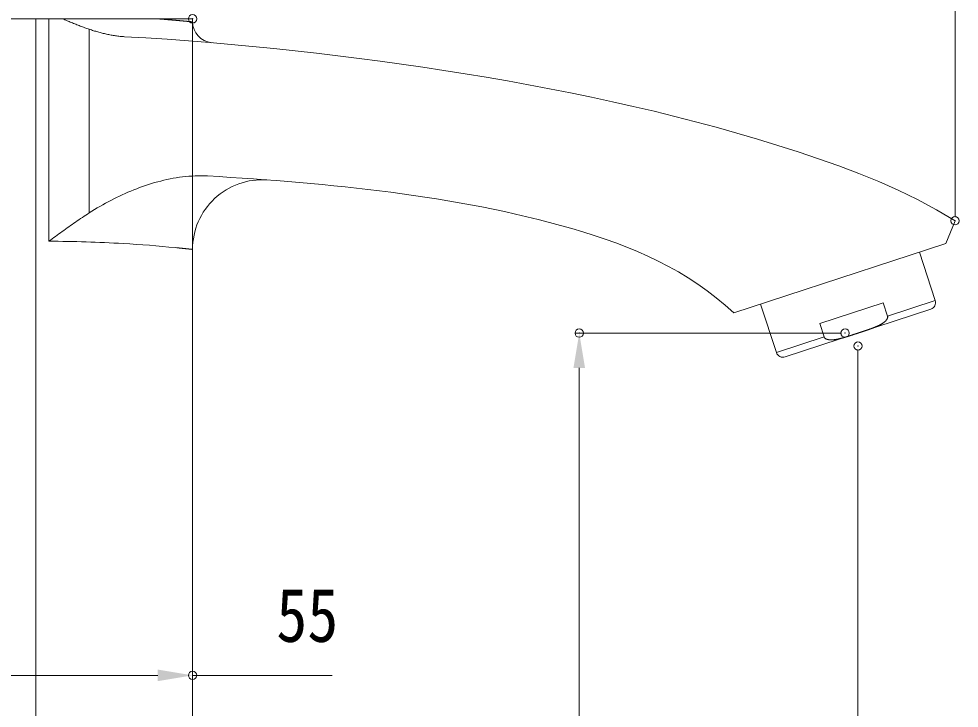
# Model space of a CAD drawing. Units: millimetres, scale not verified. Extents: x -426 to 426, y -295 to 295.
# Drawn here: x -121.5 to 13.6, y 98.6 to 197.5 of the extents above; entities that cross this region are included whole.
import ezdxf
from ezdxf.enums import TextEntityAlignment as Align

# ---------------------------------------------------------------- set-up
doc = ezdxf.new("R2010")
doc.units = ezdxf.units.MM
doc.header["$LTSCALE"] = 3
doc.header["$PDMODE"] = 32
doc.header["$PDSIZE"] = 1.2
doc.layers.add('0-0_0', color=7, linetype='Continuous', lineweight=18)
doc.layers.add('0-B_02___PRT_ALL_AXES', color=7, linetype='Continuous', lineweight=18)
doc.styles.add('ＭＳ ゴシック', font='')
doc.styles.get('ＭＳ ゴシック').set_extended_font_data('MS Gothic')

msp = doc.modelspace()

# ---------------------------------------------------------------- linework, layer by layer
at = {"layer": '0-0_0', "color": 4}
for p, q in [((12.975, 169.057), (12.975, 282.632)), ((-96.519, 197.038), (-96.519, 102.796)), ((-3.316, 152.427), (-41.487, 152.427)), ((-0.959, 150.069), (-0.959, -31.597)), ((-40.987, -61.462), (-40.987, 147.427)), ((-146.519, 103.296), (-101.519, 103.296)), ((-96.519, 103.296), (-76.45, 103.296))]:
    msp.add_line(p, q, dxfattribs=at)
at = {"layer": '0-0_0'}
for p, q in [((-151.519, 197.538), (-96.519, 197.538)), ((-119.019, 197.538), (-119.019, -66.462)), ((-117.174, 197.538), (-117.174, 165.606)), ((-96.519, 197.538), (-96.519, 197.104)), ((-111.359, 169.673), (-111.359, 196.037)), ((-103.225, 194.795), (-106.292, 194.971)), ((-94.805, 174.997), (-94.354, 174.977)), ((12.975, 168.557), (11.674, 165.308)), ((11.674, 165.308), (-18.769, 155.317)), ((-96.519, 164.439), (-96.519, -66.462)), ((2.662, 156.773), (-6.451, 153.781)), ((2.662, 156.773), (3.286, 154.872)), ((3.286, 154.872), (10.131, 157.119)), ((9.492, 155.857), (-11.411, 148.996)), ((-6.451, 153.781), (-5.828, 151.881)), ((-12.673, 149.635), (-5.828, 151.881))]:
    msp.add_line(p, q, dxfattribs=at)
for points in [[(-111.359, 196.037), (-111.521, 196.093), (-111.683, 196.149), (-111.844, 196.206), (-112.005, 196.264), (-112.166, 196.322), (-112.326, 196.381), (-112.486, 196.441), (-112.646, 196.502), (-112.806, 196.563), (-112.965, 196.625), (-113.125, 196.687), (-113.284, 196.75), (-113.443, 196.814), (-113.601, 196.878), (-113.76, 196.942), (-113.918, 197.007), (-114.076, 197.072), (-114.234, 197.138), (-114.392, 197.204), (-114.55, 197.27), (-114.707, 197.337), (-114.865, 197.404), (-115.022, 197.471), (-115.179, 197.538)], [(-100.271, 197.436), (-100.319, 197.44), (-100.367, 197.444), (-100.415, 197.448), (-100.463, 197.452), (-100.511, 197.456), (-100.56, 197.46), (-100.608, 197.464), (-100.656, 197.468), (-100.704, 197.472), (-100.752, 197.476), (-100.8, 197.48), (-100.848, 197.484), (-100.896, 197.488), (-100.945, 197.492), (-100.993, 197.495), (-101.041, 197.499), (-101.089, 197.503), (-101.137, 197.507), (-101.185, 197.511), (-101.233, 197.515), (-101.282, 197.519), (-101.33, 197.523), (-101.378, 197.527), (-101.426, 197.53), (-101.474, 197.534), (-101.522, 197.538)], [(-98.394, 197.275), (-98.442, 197.279), (-98.49, 197.284), (-98.539, 197.288), (-98.587, 197.292), (-98.635, 197.296), (-98.683, 197.3), (-98.731, 197.305), (-98.779, 197.309), (-98.827, 197.313), (-98.875, 197.317), (-98.923, 197.321), (-98.972, 197.326), (-99.02, 197.33), (-99.068, 197.334), (-99.116, 197.338), (-99.164, 197.342), (-99.212, 197.346), (-99.26, 197.351), (-99.308, 197.355), (-99.356, 197.359), (-99.405, 197.363), (-99.453, 197.367), (-99.501, 197.371), (-99.549, 197.375), (-99.597, 197.379), (-99.645, 197.383), (-99.693, 197.388), (-99.741, 197.392), (-99.79, 197.396), (-99.838, 197.4), (-99.886, 197.404), (-99.934, 197.408), (-99.982, 197.412), (-100.03, 197.416), (-100.078, 197.42), (-100.126, 197.424), (-100.175, 197.428), (-100.223, 197.432), (-100.271, 197.436)], [(-96.519, 197.104), (-96.567, 197.107), (-96.615, 197.113), (-96.663, 197.118), (-96.711, 197.122), (-96.759, 197.126), (-96.807, 197.131), (-96.855, 197.135), (-96.903, 197.14), (-96.951, 197.144), (-97, 197.149), (-97.048, 197.153), (-97.096, 197.157), (-97.144, 197.162), (-97.192, 197.166), (-97.24, 197.171), (-97.288, 197.175), (-97.336, 197.18), (-97.384, 197.184), (-97.432, 197.188), (-97.48, 197.193), (-97.528, 197.197), (-97.577, 197.202), (-97.625, 197.206), (-97.673, 197.21), (-97.721, 197.215), (-97.769, 197.219), (-97.817, 197.223), (-97.865, 197.228), (-97.913, 197.232), (-97.961, 197.236), (-98.009, 197.241), (-98.058, 197.245), (-98.106, 197.249), (-98.154, 197.254), (-98.202, 197.258), (-98.25, 197.262), (-98.298, 197.266), (-98.346, 197.271), (-98.394, 197.275)], [(-106.292, 194.971), (-106.454, 194.981), (-106.616, 194.993), (-106.777, 195.006), (-106.939, 195.022), (-107.1, 195.039), (-107.261, 195.058), (-107.422, 195.079), (-107.583, 195.101), (-107.744, 195.125), (-107.904, 195.151), (-108.064, 195.178), (-108.224, 195.206), (-108.384, 195.236), (-108.543, 195.268), (-108.703, 195.301), (-108.861, 195.335), (-109.02, 195.37), (-109.178, 195.407), (-109.336, 195.445), (-109.493, 195.484), (-109.651, 195.524), (-109.808, 195.565), (-109.964, 195.608), (-110.121, 195.651), (-110.277, 195.696), (-110.432, 195.742), (-110.588, 195.788), (-110.743, 195.836), (-110.897, 195.885), (-111.052, 195.935), (-111.206, 195.985), (-111.359, 196.037)], [(12.975, 168.557), (10.313, 170.129), (7.595, 171.581), (4.828, 172.927), (2.018, 174.177), (-0.829, 175.341), (-3.706, 176.432), (-6.608, 177.46), (-9.528, 178.436), (-12.46, 179.372), (-15.401, 180.271), (-18.352, 181.135), (-21.312, 181.965), (-24.281, 182.761), (-27.257, 183.526), (-30.241, 184.26), (-33.233, 184.963), (-36.231, 185.638), (-39.236, 186.285), (-42.247, 186.906), (-45.264, 187.5), (-48.286, 188.07), (-51.313, 188.616), (-54.345, 189.14), (-57.381, 189.642), (-60.42, 190.123), (-63.463, 190.586), (-66.509, 191.029), (-69.558, 191.454), (-72.61, 191.859), (-75.664, 192.245), (-78.72, 192.611), (-81.778, 192.957), (-84.838, 193.283), (-87.899, 193.588), (-90.962, 193.872), (-94.027, 194.136), (-97.092, 194.377), (-100.158, 194.597), (-103.225, 194.795)], [(-111.359, 169.673), (-110.978, 169.914), (-110.594, 170.151), (-110.207, 170.383), (-109.818, 170.611), (-109.426, 170.834), (-109.031, 171.053), (-108.634, 171.267), (-108.235, 171.477), (-107.834, 171.682), (-107.43, 171.883), (-107.024, 172.079), (-106.616, 172.271), (-106.206, 172.457), (-105.794, 172.638), (-105.379, 172.815), (-104.962, 172.985), (-104.542, 173.151), (-104.12, 173.311), (-103.695, 173.465), (-103.267, 173.613), (-102.836, 173.755), (-102.403, 173.891), (-101.967, 174.02), (-101.529, 174.142), (-101.089, 174.258), (-100.647, 174.366), (-100.203, 174.466), (-99.758, 174.559), (-99.311, 174.644), (-98.863, 174.72), (-98.414, 174.789), (-97.964, 174.848), (-97.513, 174.898), (-97.062, 174.939), (-96.611, 174.971), (-96.159, 174.992), (-95.707, 175.004), (-95.256, 175.006), (-94.805, 174.997)], [(-79.541, 173.89), (-81.186, 174.036), (-82.83, 174.176), (-84.475, 174.31), (-86.121, 174.437), (-87.766, 174.558), (-89.413, 174.673), (-91.059, 174.781), (-92.707, 174.882), (-94.354, 174.977)], [(-18.769, 155.317), (-20.036, 156.419), (-21.324, 157.474), (-22.636, 158.481), (-23.974, 159.438), (-25.341, 160.345), (-26.741, 161.2), (-28.171, 162.005), (-29.632, 162.762), (-31.119, 163.474), (-32.63, 164.144), (-34.163, 164.774), (-35.714, 165.368), (-37.282, 165.928), (-38.864, 166.456), (-40.457, 166.956), (-42.058, 167.431), (-43.665, 167.883), (-45.276, 168.315), (-46.889, 168.728), (-48.505, 169.122), (-50.123, 169.499), (-51.743, 169.859), (-53.366, 170.202), (-54.991, 170.529), (-56.617, 170.841), (-58.246, 171.137), (-59.876, 171.42), (-61.508, 171.688), (-63.141, 171.943), (-64.776, 172.186), (-66.413, 172.416), (-68.05, 172.635), (-69.689, 172.843), (-71.329, 173.04), (-72.97, 173.228), (-74.612, 173.406), (-76.254, 173.575), (-77.897, 173.736), (-79.541, 173.89)], [(-117.174, 165.606), (-116.936, 165.782), (-116.698, 165.957), (-116.46, 166.132), (-116.221, 166.307), (-115.982, 166.481), (-115.743, 166.655), (-115.504, 166.829), (-115.264, 167.002), (-115.024, 167.174), (-114.783, 167.346), (-114.542, 167.518), (-114.3, 167.689), (-114.058, 167.859), (-113.816, 168.028), (-113.573, 168.197), (-113.33, 168.364), (-113.085, 168.531), (-112.841, 168.697), (-112.596, 168.863), (-112.35, 169.027), (-112.103, 169.19), (-111.856, 169.352), (-111.608, 169.513), (-111.359, 169.673)], [(-98.571, 164.654), (-98.55, 164.652), (-98.528, 164.65), (-98.507, 164.648), (-98.485, 164.646), (-98.464, 164.643), (-98.443, 164.641), (-98.421, 164.639), (-98.4, 164.637), (-98.378, 164.635), (-98.357, 164.633), (-98.336, 164.63), (-98.314, 164.628), (-98.293, 164.626), (-98.272, 164.624), (-98.25, 164.622), (-98.229, 164.62), (-98.207, 164.617), (-98.186, 164.615), (-98.165, 164.613), (-98.143, 164.611), (-98.122, 164.609), (-98.1, 164.607), (-98.079, 164.604), (-98.058, 164.602), (-98.036, 164.6), (-98.015, 164.598), (-97.994, 164.596), (-97.972, 164.593), (-97.951, 164.591), (-97.929, 164.589), (-97.908, 164.587), (-97.887, 164.585), (-97.865, 164.582), (-97.844, 164.58), (-97.822, 164.578), (-97.801, 164.576), (-97.78, 164.574), (-97.758, 164.571), (-97.737, 164.569)], [(-97.737, 164.569), (-97.716, 164.567), (-97.694, 164.565), (-97.673, 164.562), (-97.651, 164.56), (-97.63, 164.558), (-97.609, 164.556), (-97.587, 164.554), (-97.566, 164.551), (-97.545, 164.549), (-97.523, 164.547), (-97.502, 164.545), (-97.48, 164.542), (-97.459, 164.54), (-97.438, 164.538), (-97.416, 164.536), (-97.395, 164.533), (-97.374, 164.531), (-97.352, 164.529), (-97.331, 164.526), (-97.309, 164.524), (-97.288, 164.522), (-97.267, 164.52), (-97.245, 164.517), (-97.224, 164.515), (-97.202, 164.513), (-97.181, 164.51), (-97.16, 164.508), (-97.138, 164.506), (-97.117, 164.504), (-97.096, 164.501), (-97.074, 164.499), (-97.053, 164.497), (-97.032, 164.495), (-97.01, 164.492), (-96.989, 164.49), (-96.968, 164.488), (-96.946, 164.485), (-96.925, 164.483), (-96.904, 164.481)], [(-96.904, 164.481), (-96.882, 164.479), (-96.861, 164.476), (-96.839, 164.474), (-96.818, 164.471), (-96.796, 164.469), (-96.775, 164.467), (-96.753, 164.464), (-96.732, 164.462), (-96.71, 164.459), (-96.689, 164.457), (-96.668, 164.455), (-96.647, 164.453), (-96.626, 164.451), (-96.605, 164.448), (-96.582, 164.445), (-96.56, 164.443), (-96.542, 164.443), (-96.519, 164.439)], [(3.286, 154.872), (3.296, 154.833), (3.303, 154.793), (3.306, 154.753), (3.305, 154.712), (3.301, 154.672), (3.293, 154.632), (3.283, 154.593), (3.27, 154.555), (3.255, 154.518), (3.238, 154.481), (3.219, 154.445), (3.199, 154.411), (3.177, 154.377), (3.154, 154.344), (3.13, 154.311), (3.105, 154.28), (3.079, 154.249), (3.052, 154.219), (3.025, 154.189), (2.997, 154.161), (2.968, 154.132), (2.938, 154.105), (2.908, 154.078), (2.878, 154.051), (2.847, 154.026), (2.816, 154), (2.784, 153.975), (2.752, 153.951), (2.719, 153.927), (2.687, 153.903), (2.654, 153.88), (2.621, 153.857), (2.587, 153.835), (2.553, 153.813), (2.519, 153.791), (2.485, 153.77), (2.451, 153.749), (2.416, 153.728), (2.382, 153.708)], [(0.948, 153.07), (0.911, 153.057), (0.873, 153.043), (0.835, 153.029), (0.797, 153.016), (0.759, 153.002), (0.721, 152.989), (0.683, 152.975), (0.645, 152.962), (0.607, 152.949), (0.569, 152.935), (0.531, 152.922), (0.493, 152.909), (0.455, 152.896), (0.417, 152.883), (0.379, 152.87), (0.34, 152.857), (0.302, 152.844), (0.264, 152.831), (0.226, 152.818), (0.188, 152.805), (0.15, 152.793), (0.111, 152.78), (0.073, 152.767), (0.035, 152.754), (-0.003, 152.741), (-0.041, 152.729), (-0.08, 152.716), (-0.118, 152.703), (-0.156, 152.691), (-0.194, 152.678), (-0.232, 152.665), (-0.271, 152.653), (-0.309, 152.64), (-0.347, 152.628), (-0.385, 152.615), (-0.424, 152.602), (-0.462, 152.59), (-0.5, 152.577), (-0.538, 152.565)], [(2.382, 153.708), (2.347, 153.688), (2.312, 153.668), (2.276, 153.648), (2.241, 153.629), (2.206, 153.61), (2.17, 153.591), (2.134, 153.573), (2.098, 153.555), (2.062, 153.537), (2.026, 153.519), (1.99, 153.501), (1.954, 153.484), (1.917, 153.467), (1.881, 153.449), (1.844, 153.433), (1.807, 153.416), (1.771, 153.399), (1.734, 153.383), (1.697, 153.367), (1.66, 153.351), (1.623, 153.335), (1.586, 153.319), (1.549, 153.304), (1.512, 153.288), (1.474, 153.273), (1.437, 153.258), (1.4, 153.243), (1.362, 153.228), (1.325, 153.213), (1.287, 153.198), (1.25, 153.184), (1.212, 153.169), (1.175, 153.155), (1.137, 153.141), (1.099, 153.126), (1.062, 153.112), (1.024, 153.098), (0.986, 153.084), (0.948, 153.07)], [(-5.093, 151.469), (-5.133, 151.474), (-5.173, 151.479), (-5.213, 151.486), (-5.253, 151.493), (-5.292, 151.501), (-5.331, 151.511), (-5.37, 151.521), (-5.409, 151.533), (-5.447, 151.546), (-5.484, 151.561), (-5.521, 151.577), (-5.558, 151.594), (-5.593, 151.614), (-5.627, 151.635), (-5.66, 151.658), (-5.692, 151.684), (-5.721, 151.711), (-5.749, 151.741), (-5.773, 151.773), (-5.795, 151.807), (-5.813, 151.844), (-5.828, 151.881)], [(-3.539, 151.637), (-3.578, 151.628), (-3.617, 151.619), (-3.656, 151.61), (-3.695, 151.601), (-3.735, 151.593), (-3.774, 151.584), (-3.814, 151.576), (-3.853, 151.568), (-3.893, 151.56), (-3.932, 151.552), (-3.972, 151.545), (-4.011, 151.537), (-4.051, 151.53), (-4.091, 151.523), (-4.13, 151.517), (-4.17, 151.511), (-4.21, 151.505), (-4.25, 151.499), (-4.29, 151.493), (-4.33, 151.488), (-4.37, 151.483), (-4.41, 151.479), (-4.45, 151.475), (-4.49, 151.471), (-4.53, 151.468), (-4.57, 151.464), (-4.61, 151.462), (-4.651, 151.46), (-4.691, 151.458), (-4.731, 151.456), (-4.771, 151.455), (-4.812, 151.455), (-4.852, 151.455), (-4.892, 151.456), (-4.932, 151.457), (-4.973, 151.459), (-5.013, 151.462), (-5.053, 151.465), (-5.093, 151.469)], [(-2.031, 152.077), (-2.069, 152.064), (-2.108, 152.052), (-2.146, 152.04), (-2.184, 152.027), (-2.223, 152.015), (-2.261, 152.003), (-2.3, 151.991), (-2.338, 151.979), (-2.376, 151.967), (-2.415, 151.955), (-2.453, 151.943), (-2.492, 151.931), (-2.53, 151.919), (-2.569, 151.907), (-2.607, 151.895), (-2.646, 151.884), (-2.684, 151.872), (-2.723, 151.86), (-2.762, 151.849), (-2.8, 151.837), (-2.839, 151.826), (-2.877, 151.815), (-2.916, 151.804), (-2.955, 151.792), (-2.993, 151.781), (-3.032, 151.77), (-3.071, 151.759), (-3.11, 151.749), (-3.149, 151.738), (-3.187, 151.727), (-3.226, 151.717), (-3.265, 151.707), (-3.304, 151.696), (-3.343, 151.686), (-3.382, 151.676), (-3.421, 151.666), (-3.46, 151.657), (-3.499, 151.647), (-3.539, 151.637)], [(-0.538, 152.565), (-0.577, 152.552), (-0.615, 152.54), (-0.653, 152.527), (-0.691, 152.514), (-0.73, 152.502), (-0.768, 152.489), (-0.806, 152.477), (-0.844, 152.464), (-0.883, 152.452), (-0.921, 152.439), (-0.959, 152.427), (-0.998, 152.414), (-1.036, 152.401), (-1.074, 152.389), (-1.112, 152.376), (-1.151, 152.364), (-1.189, 152.351), (-1.227, 152.339), (-1.265, 152.326), (-1.304, 152.314), (-1.342, 152.301), (-1.38, 152.288), (-1.418, 152.276), (-1.457, 152.263), (-1.495, 152.251), (-1.533, 152.238), (-1.571, 152.226), (-1.61, 152.213), (-1.648, 152.201), (-1.686, 152.188), (-1.725, 152.176), (-1.763, 152.163), (-1.801, 152.151), (-1.839, 152.138), (-1.878, 152.126), (-1.916, 152.114), (-1.954, 152.101), (-1.993, 152.089), (-2.031, 152.077)]]:
    msp.add_lwpolyline(points, dxfattribs=at)
for centre, radius, start, end in [((-93.519, 197.104), 3, 180, 265.2559), ((-86.519, 164.439), 10, 86.20425, 180), ((-117.457, -20.447), 186.053, 86.61529, 89.91286), ((-117.891, -28.542), 194.16, 84.40737, 86.62844), ((-118.343, -33.519), 199.157, 84.30235, 84.41752)]:
    msp.add_arc(centre, radius, start, end, dxfattribs=at)
for p in [(-96.519, 197.538), (12.975, 168.557), (-40.987, 152.427), (-2.816, 152.427), (-0.959, 150.569), (-96.519, 103.296)]:
    msp.add_point(p, dxfattribs=at)
at = {"layer": '0-0_0', "color": 4}
for points in [[(-41.821, 147.427), (-40.154, 147.427), (-40.987, 152.427)], [(-101.519, 104.129), (-101.519, 102.462), (-96.519, 103.296)]]:
    msp.add_solid(points, dxfattribs=at)
at = {"layer": '0-B_02___PRT_ALL_AXES'}
for p, q in [((7.854, 164.055), (10.131, 157.119)), ((-14.949, 156.571), (-12.673, 149.635)), ((9.492, 155.857), (-11.411, 148.996))]:
    msp.add_line(p, q, dxfattribs=at)
for centre, start, end in [((9.18, 156.807), 288.17, 18.17), ((-11.723, 149.947), 198.17, 288.17)]:
    msp.add_arc(centre, 1, start, end, dxfattribs=at)

# ---------------------------------------------------------------- texts
at = {"layer": '0-0_0', "style": 'ＭＳ ゴシック', "width": 0.85}
msp.add_text('55', height=7.698, dxfattribs=at).set_placement((-84.492, 105.796), align=Align.BOTTOM_LEFT)

doc.saveas('drawing.dxf')
